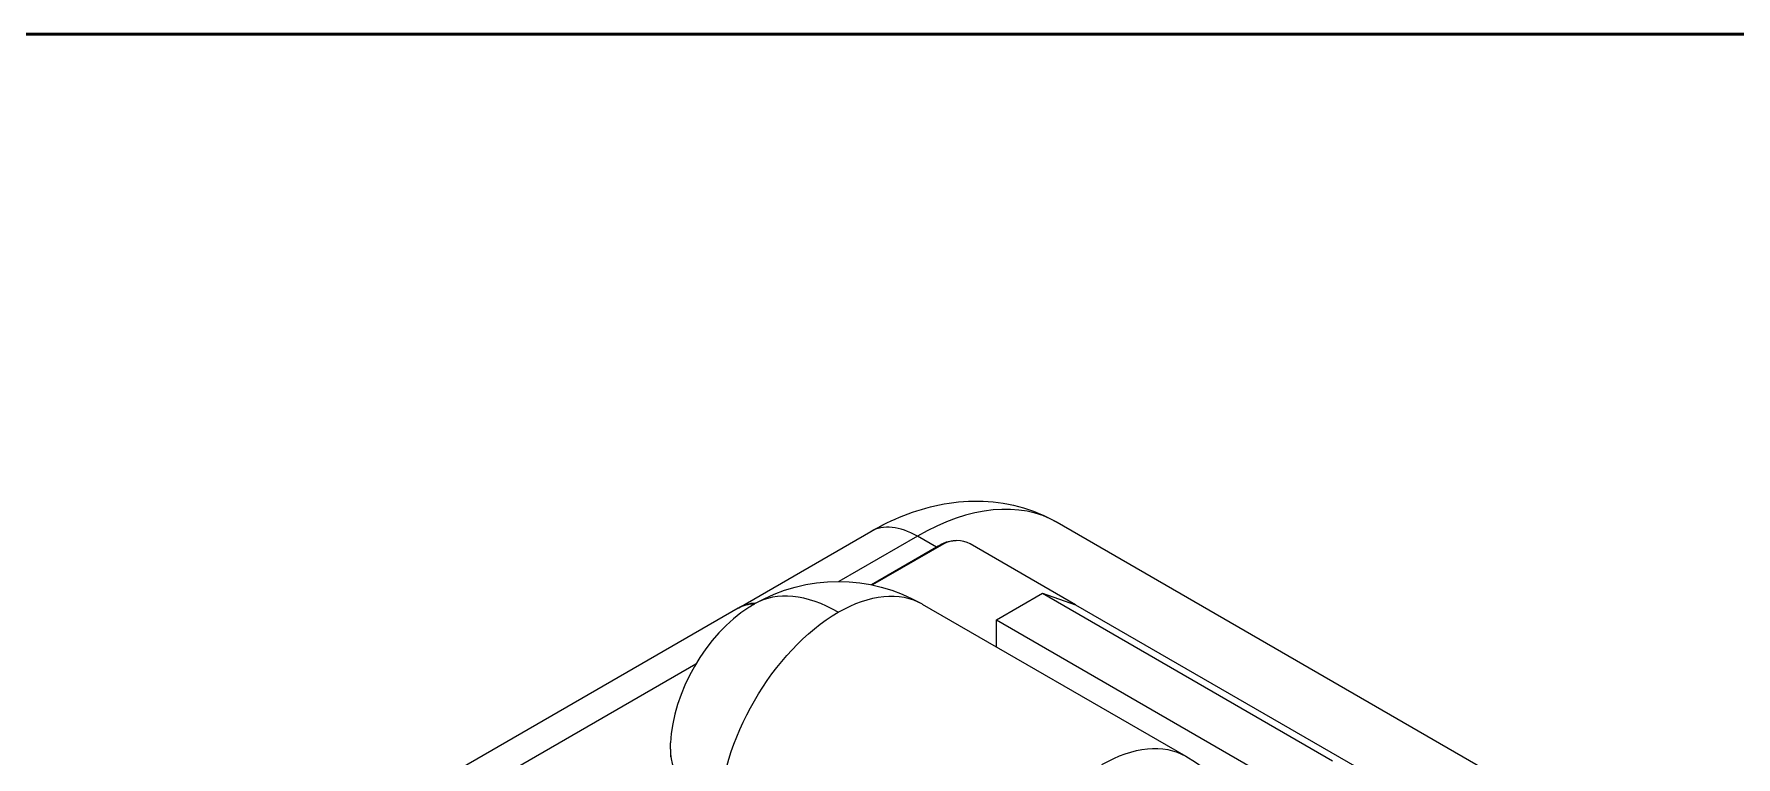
# Model space of a CAD drawing. Header units: millimetres. Extents: x -383313 to -161684, y -117025 to 99224.
# Drawn here: x -343254.56 to -343218.04, y -9780.01 to -9764.51 of the extents above; entities that cross this region are included whole.
import ezdxf

# ---------------------------------------------------------------- set-up
doc = ezdxf.new("R2010")
doc.units = ezdxf.units.MM
doc.header["$MEASUREMENT"] = 0
doc.layers.add('PV-2BB', color=7, linetype='Continuous')

# ---------------------------------------------------------------- blocks, each defined once
blk = doc.blocks.new('*U231')
at = {"layer": 'PV-2BB'}
for p, q in [((1331.443, 70.44, 1401.883), (1322.449, 74.937, 1397.386)), ((1330.876, 70.516, 1401.392), (1322.783, 74.563, 1397.346)), ((1330.31, 70.336, 1400.646), (1330.277, 70.302, 1400.579)), ((1331.449, 70.437, 1401.886), (1332.783, 69.77, 1402.553)), ((1333.116, 69.396, 1402.512), (1332.322, 69.793, 1402.115)), ((1333.213, 69.203, 1402.416), (1332.554, 69.532, 1402.086)), ((1333.283, 69.163, 1402.446), (1332.561, 69.524, 1402.085)), ((1333.213, 69.203, 1402.416), (1333.116, 69.396, 1402.512)), ((1332.856, 69.063, 1401.918), (1334.189, 66.396, 1400.585)), ((1333.283, 69.163, 1402.446), (1333.285, 69.166, 1402.451)), ((1334.016, 67.896, 1401.912), (1333.483, 68.963, 1402.446)), ((1333.231, 68.311, 1401.543), (1333.349, 68.43, 1401.779)), ((1333.349, 68.43, 1401.779), (1334.816, 65.496, 1400.312)), ((1333.349, 68.43, 1401.779), (1333.816, 68.196, 1402.012)), ((1334.237, 68.396, 1402.634), (1337.104, 62.663, 1399.767)), ((1333.816, 68.196, 1402.012), (1335.283, 65.263, 1400.546)), ((1333.816, 68.196, 1402.012), (1334.016, 67.896, 1401.912)), ((1334.016, 67.896, 1401.912), (1335.483, 64.963, 1400.446))]:
    blk.add_line(p, q, dxfattribs=at)
at = {"layer": 'PV-2BB', "extrusion": (0.57735, 0.57735, -0.57735)}
for centre, start, end in [((-892.736, 1715.434), 0, 2.1947), ((-892.736, 1715.434), 57.8053, 60), ((-892.736, 1715.434), 60, 120), ((-895.565, 1713.801), 120, 180)]:
    blk.add_arc(centre, 1.8, start, end, dxfattribs=at)
at = {"layer": 'PV-2BB', "extrusion": (-0.57735, -0.57735, 0.57735)}
for centre, major_axis, start_param, end_param in [((1331.149, 69.93, 1401.079), (-0.88, 0, -0.88), -2.310972, -0.830621), ((1331.583, 69.063, 1400.646), (-1.273, 1.273), 0, 0.785398), ((1331.449, 69.73, 1401.179), (0, 0.707, 0.707), -0.313001, 0.007071), ((1331.583, 69.063, 1400.646), (0, 1.273, 1.273), -0.785398, 0), ((1332.783, 69.063, 1401.846), (0, 0.707, 0.707), -0.785398, 0), ((1332.116, 68.396, 1400.512), (2.121, 0, 2.121), 0, 0.785398), ((1332.213, 68.203, 1400.416), (-2.121, 0, -2.121), -2.392869, -2.356194), ((1333.349, 69.03, 1402.379), (-0.141, 0.141), -2.356194, -0.785398)]:
    blk.add_ellipse(centre, major_axis=major_axis, ratio=0.57735, start_param=start_param, end_param=end_param, dxfattribs=at)
at = {"layer": 'PV-2BB', "extrusion": (0.57735, 0.57735, -0.57735)}
for centre, major_axis, start_param, end_param in [((1331.443, 69.733, 1401.176), (0, 0.707, 0.707), 0, 0.312847), ((1331.583, 69.063, 1400.646), (1.273, 0, 1.273), -2.356194, -0.785398), ((1331.583, 69.063, 1400.646), (1.273, 0, 1.273), -0.785398, 0), ((1332.916, 66.396, 1399.312), (1.273, 0, 1.273), -0.785398, 0)]:
    blk.add_ellipse(centre, major_axis=major_axis, ratio=0.57735, start_param=start_param, end_param=end_param, dxfattribs=at)
at = {"layer": 'PV-2BB'}
for points, knots in [([(1332.783, 69.77, 1402.553), (1332.89, 69.717, 1402.606), (1332.997, 69.657, 1402.653), (1333.21, 69.522, 1402.733), (1333.317, 69.448, 1402.765), (1333.527, 69.281, 1402.809), (1333.632, 69.189, 1402.821), (1333.831, 68.987, 1402.818), (1333.927, 68.877, 1402.803), (1334.099, 68.643, 1402.742), (1334.176, 68.52, 1402.695), (1334.237, 68.396, 1402.634)], [1.5707963, 1.5707963, 1.5707963, 1.5707963, 1.727876, 1.727876, 1.8849556, 1.8849556, 2.0420352, 2.0420352, 2.1991149, 2.1991149, 2.3561945, 2.3561945, 2.3561945, 2.3561945]), ([(1333.285, 69.166, 1402.451), (1333.302, 69.157, 1402.459), (1333.321, 69.144, 1402.465), (1333.357, 69.115, 1402.472), (1333.374, 69.099, 1402.474), (1333.39, 69.083, 1402.473)], [-0.09048, -0.09048, -0.09048, -0.09048, -0.08293134, -0.08293134, -0.0763078, -0.0763078, -0.0763078, -0.0763078])]:
    blk.add_open_spline(points, degree=3, knots=knots, dxfattribs=at)

msp = doc.modelspace()

# ---------------------------------------------------------------- linework, layer by layer
at = {"lineweight": 50, "ltscale": 100}
msp.add_lwpolyline([(-343288.38686, -9764.50717), (-343187.78363, -9764.50717), (-343187.78363, -9849.96036), (-343288.38686, -9849.96036)], close=True, dxfattribs=at)

# ---------------------------------------------------------------- block references
at = {"layer": 'PV-2BB', "extrusion": (0, 0.816497, 0.57735), "xscale": 2, "yscale": 2, "zscale": 2, "rotation": 225}
msp.add_blockref('*U231', (345022.7745, 7627.21095, -10786.50517), dxfattribs=at)

doc.saveas('drawing.dxf')
